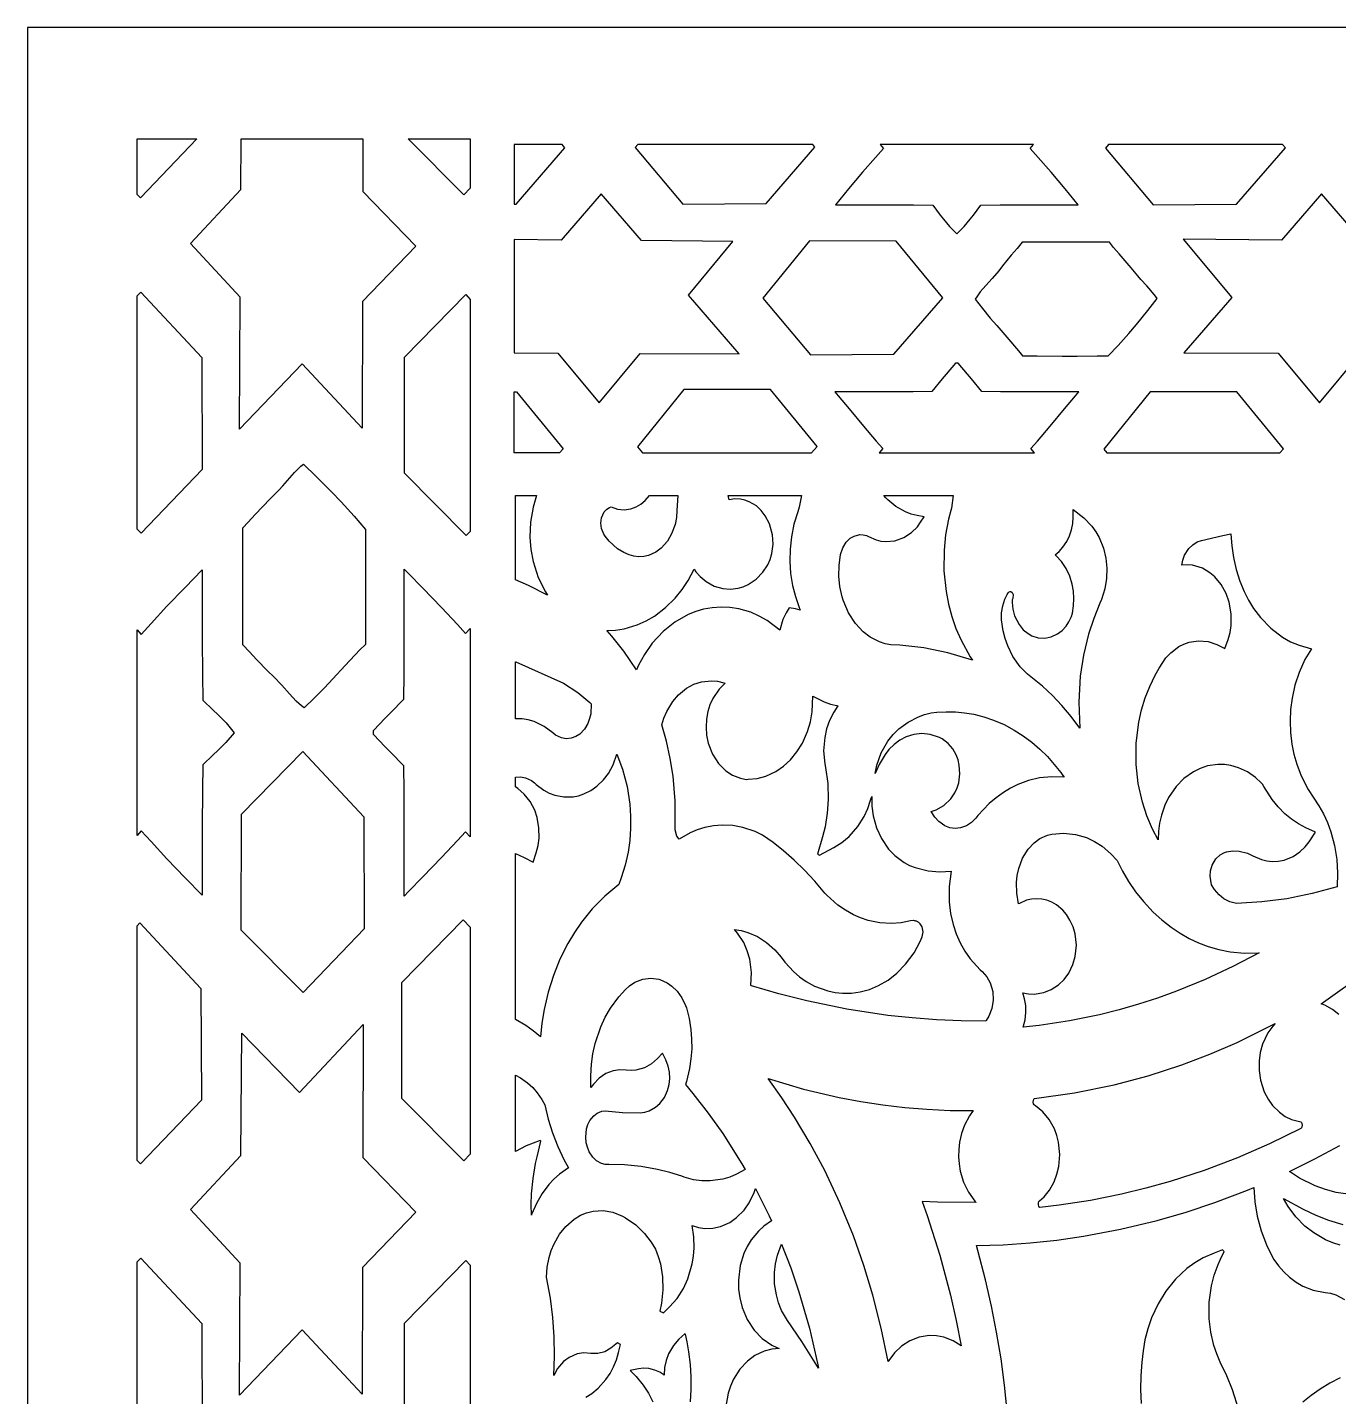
# Model space of a CAD drawing. Extents: x -629 to 1, y 0 to 2050.
# Drawn here: x -628.6 to -334.6, y 1743 to 2050 of the extents above; entities that cross this region are included whole.
import ezdxf

# ---------------------------------------------------------------- set-up
doc = ezdxf.new("R2010")
doc.units = 0
doc.layers.add('Default_Layer', color=1, linetype='CONTINUOUS')

msp = doc.modelspace()

# ---------------------------------------------------------------- linework, layer by layer
at = {"layer": 'Default_Layer'}
for points in [[(-628.58, 0), (1.42, 0), (1.42, 2050), (-628.58, 2050), (-628.58, 0)], [(-603.97, 2025), (-590.56, 2025), (-603.22, 2011.76), (-603.97, 2012.52), (-603.97, 2025)], [(-580.63, 2025), (-553.35, 2025), (-553.38, 2013.24), (-541.44, 2000.98), (-553.45, 1988.54), (-553.53, 1960.12), (-566.94, 1974.56), (-581.04, 1959.95), (-580.85, 1989.55), (-592, 2001.55), (-580.7, 2013.66), (-580.63, 2025)], [(-543.19, 2025), (-529.28, 2025), (-529.28, 2013.96), (-530.73, 2012.44), (-543.19, 2025)], [(-519.43, 2010.33), (-518.99, 2010.33), (-508.03, 2022.98), (-508.64, 2023.73), (-519.43, 2023.73), (-519.43, 2010.33)], [(-491.73, 2023.73), (-492.29, 2023.04), (-481.63, 2010.38), (-462.94, 2010.48), (-451.98, 2023.13), (-452.47, 2023.73), (-491.73, 2023.73)], [(-420.17, 2003.71), (-418.5, 2005.35), (-417.14, 2007), (-416.42, 2007.93), (-414.76, 2010.11), (-410.48, 2010.18), (-404.51, 2010.23), (-398.93, 2010.21), (-394.51, 2010.2), (-392.97, 2010.2), (-395.9, 2013.78), (-399.04, 2017.54), (-401.92, 2020.84), (-403.74, 2022.85), (-402.97, 2023.73), (-437.36, 2023.73), (-436.58, 2022.85), (-438.4, 2020.84), (-441.29, 2017.54), (-444.43, 2013.78), (-447.36, 2010.2), (-445.82, 2010.2), (-441.4, 2010.21), (-435.82, 2010.23), (-429.85, 2010.18), (-425.57, 2010.11), (-423.91, 2007.93), (-423.19, 2007), (-421.84, 2005.36), (-420.17, 2003.71)], [(-386.14, 2023.73), (-386.82, 2022.89), (-376.16, 2010.23), (-357.46, 2010.33), (-346.5, 2022.98), (-347.12, 2023.73), (-386.14, 2023.73)], [(-519.43, 1977.01), (-509.62, 1976.97), (-500.34, 1965.86), (-491.19, 1976.91), (-468.99, 1976.83), (-480.36, 1990), (-470.41, 2002.03), (-490.88, 2002.19), (-499.91, 2012.65), (-508.87, 2002.33), (-519.43, 2002.42), (-519.43, 1977.01)], [(-329.67, 1976.91), (-307.46, 1976.83), (-318.83, 1990), (-308.88, 2002.03), (-329.35, 2002.19), (-338.38, 2012.65), (-347.34, 2002.33), (-369.41, 2002.51), (-358.51, 1989.46), (-369.29, 1977.05), (-348.09, 1976.97), (-338.81, 1965.86), (-329.67, 1976.91)], [(-433.79, 2002.1), (-453.2, 2002.11), (-463.63, 1989.27), (-452.97, 1976.61), (-434.28, 1976.71), (-423.32, 1989.36), (-433.79, 2002.1)], [(-386.22, 1976.36), (-383.97, 1978.7), (-381.59, 1981.38), (-379.88, 1983.41), (-377.36, 1986.54), (-375.27, 1989.19), (-375.64, 1989.74), (-376.68, 1991.04), (-377.55, 1992.02), (-378.9, 1993.51), (-379.61, 1994.33), (-381.07, 1996.09), (-383.73, 1999.22), (-385.01, 2000.66), (-385.94, 2001.81), (-389.06, 2001.81), (-402.23, 2001.81), (-405.49, 2001.81), (-406.67, 2000.45), (-407.95, 1998.93), (-409.9, 1996.57), (-410.78, 1995.42), (-412.26, 1993.72), (-413.69, 1992.14), (-414.91, 1990.71), (-415.7, 1989.62), (-416.02, 1989.1), (-414.4, 1986.96), (-412.66, 1984.84), (-411.2, 1983.14), (-408.95, 1980.55), (-406.35, 1977.48), (-405.43, 1976.33), (-402.12, 1976.34), (-396.53, 1976.32), (-393.18, 1976.31), (-388.7, 1976.33), (-386.22, 1976.36)], [(-603.97, 1937.53), (-603.97, 1989.84), (-603.17, 1990.67), (-589.5, 1975.97), (-589.39, 1950.9), (-603.06, 1936.61), (-603.97, 1937.53)], [(-529.28, 1989.03), (-529.28, 1936.98), (-530.17, 1936.05), (-544.05, 1950.03), (-544.04, 1976.06), (-530.28, 1990.1), (-529.28, 1989.03)], [(-402.76, 1954.6), (-403.58, 1955.57), (-402.1, 1957.25), (-399.26, 1960.57), (-396.04, 1964.46), (-393.57, 1967.4), (-392.82, 1968.28), (-396.12, 1968.29), (-402.34, 1968.28), (-407.19, 1968.28), (-410.38, 1968.3), (-414.58, 1968.36), (-416.87, 1971.17), (-417.78, 1972.27), (-419.84, 1974.71), (-420.49, 1974.71), (-422.55, 1972.27), (-423.46, 1971.17), (-425.75, 1968.36), (-429.95, 1968.3), (-433.14, 1968.28), (-437.99, 1968.28), (-444.21, 1968.29), (-447.51, 1968.28), (-446.75, 1967.4), (-444.29, 1964.46), (-441.07, 1960.57), (-438.23, 1957.25), (-436.75, 1955.57), (-437.57, 1954.6), (-402.76, 1954.6)], [(-509.25, 1954.6), (-519.43, 1954.6), (-519.43, 1968.26), (-518.92, 1968.26), (-508.45, 1955.52), (-509.25, 1954.6)], [(-452.72, 1954.6), (-451.47, 1956.04), (-461.94, 1968.78), (-481.36, 1968.79), (-491.79, 1955.94), (-490.65, 1954.6), (-452.72, 1954.6)], [(-347.72, 1954.6), (-346.92, 1955.52), (-357.4, 1968.26), (-376.81, 1968.27), (-387.24, 1955.43), (-386.54, 1954.6), (-347.72, 1954.6)], [(-552.79, 1937.41), (-552.76, 1934.08), (-552.74, 1928.09), (-552.75, 1923.59), (-552.77, 1916.1), (-552.76, 1911.65), (-554, 1910.43), (-557.32, 1906.94), (-560.11, 1903.92), (-561.95, 1901.96), (-564.24, 1899.63), (-566.55, 1897.46), (-567.12, 1897.89), (-568.29, 1898.95), (-569.84, 1900.58), (-571.55, 1902.5), (-573.38, 1904.48), (-574.63, 1905.67), (-577.18, 1908.28), (-578.81, 1909.99), (-580.29, 1911.57), (-580.29, 1915.95), (-580.29, 1933.6), (-580.29, 1937.78), (-579.04, 1939.04), (-577.49, 1940.76), (-574.11, 1944.32), (-572.21, 1946.28), (-571.32, 1947.23), (-569.71, 1949.04), (-568.65, 1950.2), (-567.24, 1951.6), (-566.66, 1952.1), (-563.79, 1949.3), (-560.41, 1945.91), (-558.21, 1943.62), (-555.32, 1940.43), (-552.79, 1937.41)], [(-514.42, 1945.06), (-515.2, 1942.43), (-515.77, 1939.09), (-515.9, 1935.7), (-515.69, 1932.96), (-515.19, 1930.25), (-514.03, 1926.64), (-512.42, 1923.43), (-511.96, 1922.71), (-516.24, 1924.91), (-519.16, 1926.17), (-519.16, 1945.06), (-514.42, 1945.06)], [(-482.75, 1945.06), (-482.97, 1941.7), (-483.06, 1940.11), (-483.36, 1938.54), (-484.12, 1936.42), (-485.07, 1934.81), (-486.5, 1933.21), (-487.68, 1932.35), (-489.29, 1931.62), (-490.36, 1931.38), (-491.46, 1931.31), (-492.63, 1931.45), (-493.65, 1931.73), (-494.86, 1932.24), (-496.22, 1933.07), (-498.14, 1934.82), (-499.04, 1935.96), (-499.34, 1936.41), (-499.87, 1937.62), (-500.02, 1938.84), (-499.85, 1940.06), (-499.25, 1941.36), (-498.65, 1942.01), (-498.06, 1942.39), (-497.68, 1942.53), (-496.22, 1942.02), (-494.74, 1941.86), (-493.26, 1942.06), (-492.06, 1942.49), (-491.02, 1943.1), (-490.07, 1943.9), (-489.1, 1945.06), (-482.75, 1945.06)], [(-455.03, 1945.06), (-455.49, 1942.43), (-455.82, 1941.42), (-456.69, 1938.62), (-457.27, 1935.75), (-457.56, 1933.04), (-457.61, 1930.31), (-457.43, 1927.6), (-457, 1924.9), (-456.37, 1922.39), (-455.51, 1919.94), (-455.28, 1919.36), (-456.36, 1919.63), (-457.75, 1919.9), (-458.45, 1918.74), (-459.17, 1917.25), (-459.82, 1914.84), (-462.67, 1917.01), (-464.47, 1918.03), (-466.39, 1918.86), (-469.08, 1919.64), (-471.04, 1919.94), (-473.02, 1920.02), (-475, 1919.89), (-476.95, 1919.54), (-478.71, 1919.03), (-480.41, 1918.35), (-483.41, 1916.66), (-486.01, 1914.59), (-488.47, 1911.92), (-490.23, 1909.38), (-491.53, 1906.98), (-491.98, 1906), (-494.8, 1910.18), (-497.52, 1913.51), (-498.59, 1914.68), (-498.68, 1914.77), (-498.64, 1914.77), (-496.68, 1914.87), (-494.75, 1915.18), (-491.84, 1916.04), (-489.84, 1916.93), (-487.97, 1918.02), (-485.46, 1919.93), (-483.32, 1922.06), (-481.78, 1923.97), (-480.44, 1926.01), (-479.1, 1928.54), (-478.68, 1927.97), (-477.7, 1926.87), (-476.38, 1925.77), (-474.56, 1924.76), (-472.61, 1924.19), (-470.9, 1924.06), (-469.2, 1924.27), (-468.05, 1924.6), (-466.97, 1925.08), (-465.18, 1926.27), (-463.65, 1927.83), (-462.52, 1929.49), (-462, 1930.74), (-461.64, 1932.04), (-461.38, 1934.15), (-461.51, 1936.26), (-462.17, 1938.69), (-463.11, 1940.51), (-464.03, 1941.71), (-465.11, 1942.7), (-466.71, 1943.66), (-467.69, 1944.02), (-468.71, 1944.23), (-469.98, 1944.28), (-471.25, 1944.1), (-471.42, 1945.06), (-455.03, 1945.06)], [(-421, 1945.06), (-421.39, 1942.2), (-421.52, 1941.68), (-422.03, 1939.71), (-422.67, 1936.27), (-423.02, 1932.8), (-423.06, 1928.15), (-422.58, 1923.52), (-422.04, 1920.72), (-421.31, 1917.96), (-420.37, 1915.25), (-419.23, 1912.62), (-417.14, 1908.89), (-416.64, 1908.13), (-422.2, 1909.8), (-427.53, 1910.88), (-432.94, 1911.48), (-434.94, 1911.58), (-436.24, 1911.82), (-437.5, 1912.22), (-439.57, 1913.26), (-441.18, 1914.49), (-442.91, 1916.32), (-444.47, 1918.71), (-445.67, 1921.55), (-445.9, 1922.32), (-446.37, 1924.63), (-446.59, 1926.98), (-446.56, 1929.39), (-446.26, 1931.79), (-445.75, 1933.31), (-444.97, 1934.56), (-444.05, 1935.45), (-443.17, 1935.97), (-441.91, 1936.29), (-441.16, 1936.26), (-440.43, 1936.08), (-439.97, 1935.89), (-438.27, 1935.12), (-437.18, 1934.84), (-436.06, 1934.72), (-434.06, 1934.9), (-432.03, 1935.62), (-430.3, 1936.75), (-429.01, 1938.04), (-428.28, 1939.04), (-427.51, 1940.24), (-429.03, 1940.53), (-430.39, 1940.88), (-431.7, 1941.38), (-433.88, 1942.62), (-435.65, 1944.06), (-436.1, 1944.5), (-436.51, 1945.06), (-421, 1945.06)], [(-394.05, 1941.89), (-391.72, 1940.01), (-389.92, 1938.19), (-389.01, 1936.94), (-388.26, 1935.6), (-387.31, 1933.24), (-386.77, 1931.03), (-386.54, 1928.78), (-386.6, 1926.46), (-386.97, 1924.16), (-387.72, 1921.76), (-388.07, 1920.94), (-389.47, 1917.5), (-390.62, 1913.99), (-391.76, 1909.28), (-392.49, 1904.51), (-392.81, 1898.69), (-392.55, 1892.87), (-394.5, 1895.48), (-396.61, 1897.98), (-398.72, 1900.21), (-400.98, 1902.32), (-404.33, 1905.02), (-405.93, 1906.62), (-407.6, 1908.98), (-408.75, 1911.31), (-409.34, 1912.99), (-409.78, 1914.72), (-410.12, 1917.17), (-410.12, 1918.74), (-409.88, 1920.3), (-409.39, 1921.81), (-408.86, 1922.88), (-408.62, 1923.25), (-408.42, 1923.46), (-408.2, 1923.54), (-408.02, 1923.5), (-407.79, 1923.3), (-407.57, 1922.84), (-407.64, 1921.99), (-407.78, 1921.64), (-407.77, 1921.07), (-407.61, 1919.54), (-407.21, 1918.05), (-406.21, 1916.1), (-405.28, 1914.97), (-404.2, 1914.1), (-403.32, 1913.62), (-401.93, 1913.17), (-400.47, 1913.08), (-399.02, 1913.34), (-397.56, 1914.01), (-396.56, 1914.77), (-395.65, 1915.77), (-395.03, 1916.71), (-394.45, 1917.96), (-394.22, 1918.66), (-393.97, 1920.29), (-393.9, 1921.94), (-394.01, 1923.58), (-394.31, 1925.2), (-394.86, 1926.96), (-395.65, 1928.65), (-396.7, 1930.24), (-397.87, 1931.52), (-398.13, 1931.76), (-397.25, 1932.48), (-396.37, 1933.44), (-395.51, 1934.73), (-394.89, 1936.02), (-394.45, 1937.36), (-394.17, 1938.76), (-394.07, 1940.17), (-394.05, 1941.89)], [(-358.69, 1936.44), (-358.69, 1936.36), (-358.51, 1933.74), (-358.13, 1931.13), (-357.52, 1928.46), (-356.7, 1925.84), (-355.76, 1923.51), (-354.77, 1921.56), (-353.63, 1919.7), (-352.11, 1917.68), (-349.79, 1915.29), (-347.15, 1913.3), (-345.34, 1912.28), (-343.43, 1911.46), (-340.65, 1910.69), (-342.1, 1908.27), (-343.41, 1905.39), (-344.35, 1902.55), (-345, 1899.65), (-345.33, 1897.07), (-345.45, 1894.47), (-345.36, 1891.88), (-345.05, 1889.3), (-344.59, 1887.05), (-343.96, 1884.83), (-342.96, 1882.2), (-341.37, 1879.12), (-340.1, 1877.2), (-338.96, 1875.49), (-337.96, 1873.7), (-337.04, 1871.71), (-336.28, 1869.66), (-335.46, 1866.58), (-334.96, 1863.44), (-334.79, 1860.4), (-334.91, 1857.35), (-340.5, 1855.82), (-346.2, 1854.66), (-351.8, 1853.92), (-357.44, 1853.55), (-358.97, 1853.93), (-360.26, 1854.6), (-361.37, 1855.49), (-362.41, 1856.7), (-363.07, 1857.76), (-363.36, 1859.69), (-363.25, 1860.94), (-362.9, 1862.15), (-362.11, 1863.56), (-361.12, 1864.51), (-360.11, 1865.02), (-359.72, 1865.13), (-358.29, 1865.38), (-356.85, 1865.35), (-354.98, 1864.86), (-353.8, 1864.28), (-351.87, 1863.41), (-350.67, 1863.11), (-349.43, 1862.99), (-348.09, 1863.05), (-346.78, 1863.31), (-344.78, 1864.12), (-343.22, 1865.18), (-342.05, 1866.31), (-341.16, 1867.43), (-339.71, 1869.54), (-341.93, 1870.56), (-343.58, 1871.44), (-345.11, 1872.47), (-346.64, 1873.72), (-348.14, 1875.24), (-349.49, 1876.88), (-351.34, 1879.8), (-351.61, 1880.3), (-351.89, 1880.61), (-353.17, 1881.81), (-355.01, 1883.09), (-356.98, 1884.03), (-358.76, 1884.53), (-360.18, 1884.73), (-361.62, 1884.76), (-363.96, 1884.41), (-365.59, 1883.88), (-367.13, 1883.13), (-369.24, 1881.62), (-371, 1879.82), (-372.68, 1877.35), (-373.53, 1875.59), (-374.29, 1873.39), (-374.7, 1871.62), (-374.94, 1869.83), (-375.02, 1867.86), (-376.3, 1870.25), (-377.57, 1873.22), (-378.57, 1876.27), (-379.5, 1880.47), (-379.96, 1884.74), (-379.94, 1889.52), (-379.35, 1894.27), (-378.74, 1896.99), (-377.93, 1899.66), (-376.92, 1902.26), (-375.7, 1904.78), (-374.81, 1906.35), (-373.31, 1908.62), (-372.19, 1909.8), (-370.36, 1911.17), (-369.25, 1911.74), (-368.07, 1912.16), (-365.96, 1912.48), (-363.83, 1912.29), (-361.85, 1911.62), (-360.05, 1910.77), (-359.34, 1912.79), (-358.91, 1914.33), (-358.65, 1915.9), (-358.62, 1918.54), (-359.07, 1921.13), (-359.74, 1923.06), (-360.89, 1925.12), (-362.35, 1926.85), (-363.43, 1927.75), (-365.11, 1928.73), (-367.29, 1929.4), (-368.52, 1929.51), (-369.75, 1929.45), (-369.49, 1930.58), (-369.08, 1931.67), (-368.13, 1933.16), (-367.25, 1934.02), (-366.26, 1934.65), (-365.32, 1934.99), (-360.53, 1936.07), (-358.69, 1936.44)], [(-582.24, 1891.85), (-584.08, 1889.68), (-585.89, 1887.85), (-586.9, 1886.89), (-589.26, 1884.66), (-589.34, 1878.92), (-589.38, 1870.91), (-589.37, 1863.44), (-589.36, 1857.51), (-589.36, 1855.44), (-593.23, 1859.37), (-597.28, 1863.58), (-600.85, 1867.45), (-603.03, 1869.89), (-603.97, 1868.85), (-603.97, 1914.96), (-603.03, 1913.92), (-600.85, 1916.36), (-597.28, 1920.23), (-593.23, 1924.44), (-589.36, 1928.36), (-589.36, 1926.29), (-589.37, 1920.37), (-589.38, 1912.89), (-589.34, 1904.88), (-589.26, 1899.15), (-586.9, 1896.92), (-585.89, 1895.96), (-584.04, 1894.07), (-582.24, 1891.85)], [(-529.28, 1915.24), (-529.28, 1868.56), (-530.33, 1869.67), (-532.14, 1867.68), (-535.73, 1863.88), (-539.93, 1859.56), (-543.11, 1856.25), (-544.06, 1855.24), (-544.07, 1859.67), (-544.06, 1868.01), (-544.06, 1874.51), (-544.09, 1878.79), (-544.15, 1884.41), (-547.18, 1887.48), (-548.37, 1888.71), (-551, 1891.47), (-551, 1892.34), (-548.37, 1895.1), (-547.18, 1896.32), (-544.15, 1899.4), (-544.09, 1905.02), (-544.06, 1909.3), (-544.06, 1915.8), (-544.07, 1924.14), (-544.06, 1928.57), (-543.11, 1927.55), (-539.93, 1924.24), (-535.73, 1919.93), (-532.14, 1916.13), (-530.33, 1914.14), (-529.28, 1915.24)], [(-502.16, 1898.35), (-502.24, 1896.13), (-502.5, 1895.02), (-502.91, 1893.95), (-503.66, 1892.69), (-504.73, 1891.58), (-505.58, 1891.03), (-506.66, 1890.63), (-507.75, 1890.53), (-508.83, 1890.7), (-510.13, 1891.32), (-510.78, 1891.83), (-512.69, 1893.27), (-514.95, 1894.37), (-516.27, 1894.75), (-517.63, 1894.97), (-519.16, 1895.01), (-519.16, 1907.77), (-519.07, 1907.73), (-508.34, 1902.95), (-505.15, 1900.92), (-502.49, 1898.67), (-502.16, 1898.35)], [(-482.98, 1868.68), (-483.33, 1870.12), (-483.34, 1871.02), (-483.33, 1876.59), (-483.79, 1882.14), (-484.41, 1886.07), (-485.28, 1889.97), (-486.33, 1893.6), (-485.85, 1895.15), (-485.2, 1896.66), (-483.88, 1898.84), (-482.6, 1900.34), (-480.78, 1901.84), (-479.14, 1902.73), (-477.45, 1903.29), (-475.21, 1903.53), (-473.8, 1903.4), (-472.43, 1903.06), (-472.15, 1902.97), (-473.49, 1901.63), (-474.9, 1899.52), (-475.53, 1898.12), (-475.99, 1896.66), (-476.31, 1894.91), (-476.41, 1893.14), (-476.28, 1891.32), (-475.92, 1889.53), (-474.96, 1887.05), (-473.61, 1884.97), (-471.97, 1883.34), (-470.44, 1882.35), (-468.71, 1881.68), (-467.72, 1881.47), (-467.26, 1881.41), (-466.94, 1881.42), (-464.95, 1881.62), (-463.03, 1882.13), (-460.78, 1883.17), (-459.04, 1884.36), (-457.45, 1885.82), (-456.01, 1887.56), (-454.79, 1889.51), (-453.62, 1892.16), (-452.98, 1894.33), (-452.58, 1896.54), (-452.44, 1900.09), (-449.93, 1898.77), (-448.53, 1898.28), (-447.07, 1897.94), (-446.82, 1897.9), (-447.76, 1896.5), (-448.69, 1894.63), (-449.36, 1892.72), (-449.8, 1890.76), (-450.03, 1887.84), (-449.78, 1884.91), (-449.61, 1884.05), (-449.12, 1880.49), (-449.01, 1876.9), (-449.22, 1873.83), (-449.7, 1870.79), (-450.27, 1868.49), (-451.38, 1864.67), (-450.98, 1864.38), (-447.71, 1866.1), (-445.94, 1867.22), (-444.31, 1868.61), (-442.38, 1870.86), (-440.98, 1873.12), (-440.15, 1874.9), (-439.5, 1876.75), (-439.26, 1877.6), (-439.22, 1875.39), (-438.92, 1873.2), (-438.18, 1870.54), (-437.08, 1868.13), (-435.48, 1865.77), (-434.09, 1864.31), (-431.99, 1862.74), (-430.8, 1862.12), (-429.54, 1861.63), (-426.57, 1860.9), (-424.01, 1860.68), (-421.45, 1860.82), (-421.9, 1857.39), (-421.89, 1853.94), (-421.58, 1851.37), (-421, 1848.84), (-420.31, 1846.77), (-419.43, 1844.76), (-418.39, 1842.9), (-417.16, 1841.15), (-414.93, 1838.73), (-414.47, 1838.33), (-413.44, 1837.16), (-412.7, 1835.83), (-412.12, 1833.82), (-412.01, 1831.91), (-412.32, 1830.02), (-413, 1828.29), (-413.6, 1827.37), (-413.7, 1827.23), (-419.21, 1827.28), (-424.71, 1827.51), (-430.2, 1827.92), (-435.67, 1828.5), (-444.8, 1829.88), (-453.83, 1831.74), (-460.07, 1833.33), (-466.24, 1835.14), (-466.34, 1835.17), (-466.21, 1838.14), (-466.61, 1841.09), (-467.16, 1842.98), (-467.96, 1844.8), (-469.33, 1846.94), (-470.03, 1847.77), (-468.51, 1847.52), (-467.04, 1847.1), (-464.9, 1846.16), (-462.84, 1844.83), (-460.96, 1843.17), (-459.54, 1841.53), (-458.77, 1840.46), (-456.75, 1838.28), (-455.41, 1837.14), (-453.97, 1836.12), (-452.07, 1835.06), (-449.1, 1833.97), (-447.47, 1833.63), (-445.8, 1833.46), (-443.81, 1833.48), (-441.83, 1833.76), (-439.74, 1834.33), (-437.72, 1835.17), (-435.6, 1836.41), (-433.65, 1837.93), (-431.65, 1839.96), (-429.75, 1842.55), (-428.37, 1845.06), (-427.93, 1846.07), (-427.71, 1847.2), (-427.95, 1848.32), (-428.39, 1849.01), (-428.48, 1849.11), (-428.59, 1849.21), (-428.7, 1849.3), (-428.81, 1849.39), (-428.94, 1849.46), (-429.06, 1849.53), (-429.2, 1849.59), (-429.34, 1849.65), (-429.48, 1849.69), (-429.63, 1849.72), (-429.78, 1849.75), (-429.92, 1849.76), (-430.54, 1849.7), (-432.64, 1849.28), (-434.78, 1849.11), (-437.45, 1849.26), (-440.07, 1849.79), (-441.74, 1850.35), (-443.35, 1851.06), (-445.15, 1852.05), (-446.82, 1853.21), (-449.34, 1855.46), (-449.8, 1855.93), (-451.98, 1858.56), (-454.31, 1861.07), (-456.61, 1863.3), (-459.02, 1865.41), (-461.33, 1867.22), (-463.74, 1868.92), (-465.4, 1869.73), (-468.13, 1870.65), (-470.42, 1871.06), (-472.75, 1871.16), (-474.73, 1871), (-476.67, 1870.62), (-478.36, 1870.1), (-479.99, 1869.42), (-482.41, 1868.04), (-482.98, 1868.68)], [(-438.45, 1882.71), (-438.13, 1884.59), (-437.12, 1887.37), (-435.62, 1889.99), (-434.46, 1891.45), (-433.17, 1892.71), (-431.08, 1894.26), (-428.76, 1895.45), (-427.38, 1895.94), (-425.95, 1896.29), (-424.67, 1896.46), (-422.59, 1896.58), (-420.5, 1896.55), (-418.42, 1896.36), (-416.37, 1896.01), (-414.12, 1895.45), (-411.93, 1894.71), (-409.55, 1893.69), (-407.28, 1892.47), (-405.28, 1891.19), (-403.38, 1889.77), (-401.55, 1888.2), (-399.84, 1886.51), (-396.85, 1882.96), (-396.37, 1882.29), (-396.11, 1881.92), (-398.89, 1882.01), (-401.65, 1881.72), (-404.12, 1881.12), (-406.48, 1880.25), (-408.15, 1879.43), (-409.73, 1878.48), (-411.38, 1877.3), (-412.9, 1876), (-415.44, 1873.3), (-415.9, 1872.73), (-416.86, 1871.76), (-418.03, 1870.99), (-419.36, 1870.53), (-420.53, 1870.42), (-421.7, 1870.58), (-422.86, 1871.02), (-424.21, 1871.96), (-425.09, 1872.92), (-425.9, 1874.2), (-424.78, 1874.57), (-423.09, 1875.53), (-421.48, 1877.06), (-420.6, 1878.39), (-420.1, 1879.49), (-419.75, 1880.64), (-419.49, 1882.62), (-419.63, 1884.6), (-419.9, 1885.76), (-420.32, 1886.89), (-421.07, 1888.24), (-422.11, 1889.47), (-423.43, 1890.46), (-424.05, 1890.79), (-426.15, 1891.49), (-427.99, 1891.67), (-429.83, 1891.47), (-431.52, 1890.94), (-432.92, 1890.21), (-434.23, 1889.25), (-435.4, 1888.07), (-436.21, 1887.02), (-437.55, 1884.72), (-438.45, 1882.71)], [(-580.6, 1873.64), (-566.84, 1887.68), (-553.17, 1872.98), (-553.06, 1847.92), (-566.74, 1833.62), (-580.61, 1847.61), (-580.6, 1873.64)], [(-496.41, 1887.05), (-496.4, 1887.03), (-495.13, 1883.69), (-494.1, 1879.8), (-493.49, 1875.83), (-493.31, 1873.14), (-493.32, 1870.44), (-493.51, 1867.74), (-493.9, 1865.07), (-494.53, 1862.17), (-495.4, 1859.32), (-495.96, 1857.83), (-499.07, 1855.26), (-501.9, 1852.38), (-504.31, 1849.4), (-505.92, 1847.05), (-507.38, 1844.61), (-509.16, 1841.07), (-510.63, 1837.42), (-511.82, 1833.67), (-512.71, 1829.85), (-513.22, 1826.77), (-513.54, 1823.67), (-515.14, 1825), (-516.84, 1826.21), (-519.16, 1827.56), (-519.16, 1864.77), (-517.16, 1863.86), (-515.19, 1862.85), (-514.49, 1864.94), (-514.06, 1866.57), (-513.84, 1868.24), (-513.86, 1870.56), (-514.27, 1872.86), (-514.82, 1874.47), (-515.84, 1876.43), (-517.17, 1878.12), (-518.58, 1879.34), (-519.16, 1879.73), (-519.16, 1881.87), (-518.01, 1881.95), (-516.88, 1881.76), (-515.57, 1881.17), (-514.87, 1880.66), (-514.47, 1880.29), (-512.75, 1878.99), (-511.56, 1878.35), (-510.29, 1877.87), (-508.27, 1877.48), (-506.2, 1877.52), (-504.97, 1877.75), (-503.78, 1878.14), (-502.27, 1878.88), (-500.87, 1879.86), (-499.42, 1881.28), (-498.31, 1882.74), (-497.26, 1884.67), (-496.41, 1887.05)], [(-352.36, 1842.53), (-358.29, 1839.42), (-364.51, 1836.51), (-370.89, 1833.91), (-375.14, 1832.38), (-379.44, 1830.99), (-383.79, 1829.74), (-388.19, 1828.64), (-394.9, 1827.26), (-401.69, 1826.23), (-405.28, 1825.84), (-404.86, 1827.47), (-404.68, 1829.14), (-404.73, 1830.7), (-405, 1832.24), (-405.4, 1833.54), (-404.13, 1833.31), (-402.83, 1833.27), (-400.68, 1833.62), (-399.02, 1834.28), (-397.4, 1835.34), (-396.1, 1836.56), (-395.06, 1837.96), (-394.12, 1839.88), (-393.6, 1841.69), (-393.36, 1844.23), (-393.63, 1846.77), (-394.1, 1848.36), (-394.8, 1849.88), (-395.61, 1851.14), (-396.41, 1852.07), (-397.83, 1853.26), (-398.87, 1853.85), (-399.98, 1854.29), (-401.11, 1854.55), (-402.26, 1854.64), (-403.41, 1854.55), (-404.53, 1854.3), (-406.12, 1853.61), (-406.36, 1853.47), (-406.72, 1855.88), (-406.76, 1858.31), (-406.61, 1859.89), (-406.27, 1861.46), (-405.42, 1863.74), (-404.18, 1865.74), (-402.86, 1867.15), (-401.53, 1868.13), (-399.82, 1868.91), (-398.88, 1869.14), (-396.23, 1869.36), (-393.58, 1869.08), (-391.1, 1868.35), (-389.32, 1867.51), (-387.6, 1866.41), (-385.63, 1864.75), (-384.19, 1863.19), (-382.99, 1860.82), (-381.64, 1858.53), (-380.07, 1856.23), (-378.33, 1854.03), (-376.11, 1851.65), (-374.18, 1849.89), (-372.11, 1848.26), (-370.12, 1846.94), (-368.04, 1845.75), (-365.97, 1844.78), (-363.83, 1843.96), (-361.39, 1843.25), (-358.9, 1842.76), (-355.64, 1842.45), (-352.36, 1842.53)], [(-603.97, 1795.95), (-603.97, 1848.59), (-603.33, 1849.25), (-589.66, 1834.56), (-589.55, 1809.49), (-603.22, 1795.2), (-603.97, 1795.95)], [(-529.28, 1848.26), (-529.28, 1797.4), (-530.73, 1795.88), (-544.61, 1809.86), (-544.6, 1835.89), (-530.83, 1849.93), (-529.28, 1848.26)], [(-486.74, 1836.52), (-485.15, 1835.8), (-484.08, 1835.06), (-482.91, 1833.92), (-481.83, 1832.42), (-480.98, 1830.69), (-480.79, 1830.2), (-480.19, 1827.79), (-479.8, 1825.35), (-479.63, 1823.16), (-479.62, 1820.96), (-479.78, 1818.77), (-480.1, 1816.6), (-480.81, 1813.67), (-481.02, 1812.97), (-479.35, 1810.97), (-475.91, 1806.55), (-472.67, 1801.99), (-468.38, 1795.21), (-467.64, 1793.93), (-469.56, 1792.87), (-471.07, 1792.25), (-472.64, 1791.78), (-475.47, 1791.37), (-477.35, 1791.39), (-479.21, 1791.65), (-481.31, 1792.23), (-481.86, 1792.43), (-484.55, 1793.28), (-487.31, 1793.97), (-490.97, 1794.63), (-494.68, 1795), (-498.21, 1795.07), (-499.04, 1795.09), (-499.83, 1795.29), (-500.94, 1795.9), (-501.79, 1796.7), (-502.59, 1797.91), (-503.01, 1798.92), (-503.26, 1799.96), (-503.38, 1801.21), (-503.2, 1803.06), (-502.9, 1804), (-502.45, 1804.9), (-501.59, 1806), (-500.79, 1806.61), (-499.78, 1807.02), (-499.02, 1807.12), (-495.11, 1806.69), (-491.18, 1806.64), (-490.16, 1806.77), (-489.19, 1807.06), (-487.7, 1807.89), (-486.74, 1808.75), (-485.73, 1810.12), (-485.04, 1811.62), (-484.68, 1812.97), (-484.54, 1814.35), (-484.6, 1815.76), (-484.87, 1817.14), (-485.4, 1818.55), (-486.14, 1820.06), (-487.27, 1818.83), (-488.64, 1817.62), (-490.17, 1816.74), (-492.16, 1816.18), (-493.22, 1816.12), (-494.28, 1816.21), (-495.74, 1816.3), (-497.2, 1816.09), (-498.9, 1815.44), (-500.36, 1814.45), (-501.67, 1813.07), (-502.2, 1812.31), (-502.25, 1814.95), (-502.08, 1817.58), (-501.75, 1819.9), (-501.24, 1822.2), (-499.98, 1825.94), (-498.99, 1828.07), (-497.81, 1830.11), (-495.98, 1832.62), (-495.15, 1833.56), (-494.54, 1834.26), (-493.59, 1835.14), (-492.35, 1835.95), (-490.6, 1836.64), (-488.79, 1836.85), (-486.99, 1836.59), (-486.74, 1836.52)], [(-348.78, 1826.65), (-349.29, 1826.09), (-350.41, 1824.55), (-351.61, 1822.01), (-352.13, 1820.17), (-352.39, 1818.28), (-352.4, 1816.13), (-352.1, 1813.99), (-351.25, 1811.36), (-350.39, 1809.7), (-349.39, 1808.31), (-347.84, 1806.78), (-346.52, 1805.86), (-345.09, 1805.17), (-343.96, 1804.82), (-343.06, 1804.65), (-343, 1804.62), (-342.89, 1804.51), (-342.77, 1804.29), (-342.71, 1803.88), (-342.78, 1803.49), (-342.9, 1803.27), (-342.98, 1803.18), (-343.03, 1803.16), (-350.05, 1799.71), (-357.24, 1796.59), (-364.69, 1793.75), (-372.3, 1791.28), (-377.75, 1789.75), (-383.26, 1788.41), (-390.2, 1787.02), (-397.2, 1785.94), (-401.56, 1785.42), (-401.58, 1785.43), (-401.67, 1785.51), (-401.8, 1785.7), (-401.88, 1786), (-401.85, 1786.49), (-401.75, 1786.74), (-401.62, 1786.89), (-400.62, 1787.83), (-399.41, 1789.33), (-398.36, 1791.21), (-397.72, 1792.87), (-397.3, 1794.6), (-397.07, 1797.32), (-397.34, 1800.05), (-397.72, 1801.56), (-398.26, 1803.03), (-399.44, 1805.15), (-400.88, 1806.88), (-402.54, 1808.23), (-402.75, 1808.36), (-402.86, 1808.46), (-402.98, 1808.67), (-403.06, 1809.04), (-403.01, 1809.45), (-402.9, 1809.69), (-402.79, 1809.81), (-402.75, 1809.84), (-402.72, 1809.85), (-393.75, 1811.1), (-384.9, 1812.91), (-377.24, 1814.95), (-369.72, 1817.39), (-363.44, 1819.78), (-357.29, 1822.43), (-348.78, 1826.65)], [(-553.38, 1796.67), (-541.44, 1784.41), (-553.45, 1771.97), (-553.53, 1743.55), (-566.94, 1757.99), (-581.04, 1743.38), (-580.85, 1772.98), (-592, 1784.99), (-580.7, 1797.09), (-580.52, 1824.54), (-567.53, 1811.2), (-553.3, 1826.44), (-553.38, 1796.67)], [(-519.16, 1815.1), (-517.97, 1814.47), (-516.43, 1813.38), (-515.27, 1812.31), (-514.24, 1811.12), (-513.23, 1809.66), (-512.54, 1808.42), (-511.77, 1805.25), (-510.8, 1802.13), (-509.65, 1799.13), (-508.3, 1796.21), (-507.28, 1794.29), (-509.27, 1792.89), (-510.53, 1791.77), (-511.66, 1790.55), (-513.17, 1788.55), (-514.38, 1786.45), (-515.51, 1783.84), (-515.54, 1783.73), (-515.64, 1786.12), (-515.56, 1788.5), (-515.2, 1791.9), (-514.62, 1795.27), (-514.28, 1796.8), (-513.43, 1800.3), (-513.58, 1800.42), (-516.71, 1799.22), (-519.16, 1798), (-519.16, 1815.1)], [(-416.5, 1807.15), (-417.31, 1806.01), (-418.41, 1803.92), (-419.09, 1802.03), (-419.54, 1800.07), (-419.73, 1798.45), (-419.77, 1796.81), (-419.66, 1795.18), (-419.39, 1793.56), (-418.65, 1791.11), (-417.57, 1788.85), (-416.15, 1786.86), (-415.84, 1786.51), (-424.53, 1786.64), (-427.95, 1786.8), (-426.83, 1783.61), (-423.98, 1774.75), (-421.59, 1765.76), (-420.32, 1760.09), (-419.23, 1754.38), (-420.97, 1755.51), (-423.1, 1756.36), (-424.73, 1756.68), (-426.38, 1756.73), (-428.58, 1756.38), (-430.68, 1755.55), (-432.6, 1754.3), (-434.14, 1752.84), (-435.42, 1751.14), (-435.59, 1750.88), (-437.12, 1758.35), (-439, 1765.75), (-441.03, 1772.45), (-443.36, 1779.07), (-446.38, 1786.46), (-449.79, 1793.7), (-453.02, 1799.76), (-456.56, 1805.68), (-459.43, 1810.04), (-462.47, 1814.31), (-454.58, 1811.98), (-446.55, 1810.09), (-441.67, 1809.17), (-436.76, 1808.42), (-431.82, 1807.84), (-426.86, 1807.44), (-421.68, 1807.2), (-416.5, 1807.15)], [(-459.48, 1777.22), (-457.42, 1771.9), (-455.58, 1766.5), (-453.23, 1758.37), (-451.34, 1750.14), (-451.19, 1749.4), (-454.9, 1755.41), (-458.12, 1760.07), (-459.46, 1762.36), (-460.15, 1764.06), (-460.64, 1765.81), (-461.02, 1768.3), (-461.06, 1770.82), (-460.84, 1772.79), (-460.41, 1774.72), (-459.48, 1777.22)], [(-603.97, 1720.96), (-603.97, 1773.28), (-603.17, 1774.1), (-589.5, 1759.4), (-589.39, 1734.34), (-603.06, 1720.04), (-603.97, 1720.96)], [(-529.28, 1772.46), (-529.28, 1720.42), (-530.17, 1719.48), (-544.05, 1733.46), (-544.04, 1759.49), (-530.28, 1773.54), (-529.28, 1772.46)]]:
    msp.add_lwpolyline(points, close=True, dxfattribs=at)
for points in [[(-334.53, 1828.71), (-335.95, 1829.81), (-337.66, 1830.75), (-338.49, 1831.07), (-328.31, 1838.32)], [(-331.35, 1788.25), (-335.13, 1788.79), (-337.52, 1789.43), (-339.83, 1790.27), (-343.32, 1792.01), (-344.93, 1793.02), (-345.59, 1793.47), (-339.88, 1796.31), (-334.3, 1799.35)], [(-503.35, 1742.93), (-502.04, 1743.73), (-500.6, 1744.89), (-498.84, 1746.86), (-497.93, 1748.22), (-497.16, 1749.67), (-496.51, 1751.26), (-496.03, 1752.9), (-495.59, 1754.69), (-496.28, 1755.07), (-497.74, 1753.9), (-499.11, 1753.08), (-500.68, 1752.66), (-502.27, 1752.72), (-503.8, 1752.84), (-505.32, 1752.61), (-507.13, 1751.83), (-508.35, 1750.91), (-509.71, 1749.3), (-510.52, 1747.77), (-510.4, 1752.1), (-510.49, 1756.43), (-510.79, 1760.76), (-511.31, 1765.07), (-512.14, 1769.81), (-511.99, 1772.02), (-511.58, 1774.2), (-511.1, 1775.77), (-510.47, 1777.29), (-509.23, 1779.46), (-507.85, 1781.18), (-506.01, 1782.79), (-504.57, 1783.67), (-503.18, 1784.25), (-501.71, 1784.64), (-499.48, 1784.78), (-497.28, 1784.41), (-495.1, 1783.51), (-494.44, 1783.12), (-492.12, 1781.54), (-490.17, 1779.62), (-488.68, 1777.65), (-487.77, 1776.09), (-487.13, 1774.47), (-486.64, 1772.79), (-486.15, 1769.9), (-486.06, 1766.98), (-486.4, 1763.97), (-486.75, 1762.16), (-485.95, 1761.78), (-484.56, 1763.13), (-482.89, 1765.06), (-481.48, 1767.28), (-480.5, 1769.41), (-479.51, 1772.76), (-479.22, 1774.55), (-479.09, 1776.35), (-479.15, 1778.87), (-479.5, 1781.36), (-478.1, 1780.95), (-476.65, 1780.75), (-474.89, 1780.8), (-473.18, 1781.17), (-471.08, 1782.08), (-469.54, 1783.15), (-467.85, 1784.85), (-466.73, 1786.47), (-465.61, 1788.82), (-465.31, 1789.72), (-465.31, 1789.72), (-462.24, 1783.55), (-461.71, 1782.41), (-463.43, 1781.26), (-464.67, 1780.14), (-466.26, 1778.21), (-467.16, 1776.71), (-467.9, 1775.13), (-468.74, 1772.39), (-469.15, 1769.13), (-469.11, 1767.15), (-468.86, 1765.2), (-468.3, 1762.98), (-467.18, 1760.32), (-465.63, 1757.94), (-463.78, 1756.03), (-461.63, 1754.55), (-460.56, 1754.04), (-459.98, 1753.81), (-461.68, 1753.67), (-463.34, 1753.25), (-465.44, 1752.27), (-467.14, 1751.01), (-468.83, 1749.2), (-470.26, 1746.91), (-470.92, 1745.39), (-471.42, 1743.81), (-472.05, 1740.43)], [(-408.65, 1737.57), (-409.45, 1745.59), (-410.26, 1751.53), (-411.24, 1757.45), (-412.4, 1763.34), (-413.74, 1769.2), (-415.48, 1775.82), (-415.78, 1776.91), (-409.75, 1777.09), (-403.73, 1777.5), (-397.73, 1778.13), (-391.76, 1778.98), (-383.45, 1780.54), (-375.23, 1782.52), (-368.73, 1784.4), (-362.32, 1786.53), (-354.96, 1789.33), (-353.54, 1789.92), (-353.54, 1789.92), (-353.32, 1786.67), (-352.79, 1783.45), (-351.94, 1780.22), (-350.76, 1777.07), (-349.48, 1774.47), (-349.06, 1773.74), (-348.06, 1772.35), (-346.86, 1770.99), (-345.54, 1769.78), (-344.09, 1768.71), (-342.55, 1767.82), (-340.28, 1766.92), (-337.58, 1766.39), (-336.37, 1766.19), (-335.2, 1765.83), (-333.21, 1764.83)], [(-334.24, 1776.99), (-335.89, 1777.49), (-337.47, 1778.15), (-340.15, 1779.72), (-342.1, 1781.27), (-344.12, 1783.35), (-345.84, 1785.66), (-346.92, 1787.47), (-342.51, 1785.03), (-339.69, 1783.73), (-336.79, 1782.6), (-333.6, 1781.59)], [(-356.95, 1740.04), (-358.34, 1744.58), (-359.6, 1747.71), (-361.09, 1750.76), (-361.88, 1752.6), (-362.53, 1754.49), (-363.23, 1757.47), (-363.59, 1760.5), (-363.58, 1764.17), (-363.08, 1767.83), (-362.45, 1770.28), (-361.59, 1772.67), (-361.05, 1773.85), (-360.22, 1775.54), (-360.59, 1775.9), (-362.5, 1775.22), (-364.94, 1774.15), (-366.82, 1773.05), (-368.56, 1771.77), (-371.16, 1769.34), (-373.3, 1766.68), (-375.05, 1763.83), (-376.5, 1760.71), (-377.35, 1758.25), (-377.99, 1755.74), (-378.41, 1753.27), (-378.65, 1750.77), (-378.94, 1747.69), (-379.01, 1744.6), (-378.85, 1741.51)], [(-479.88, 1741.86), (-479.73, 1744.65), (-479.74, 1747.45), (-479.91, 1750.25), (-480.24, 1753.03), (-480.64, 1755.29), (-481, 1757.05), (-481.14, 1757.09), (-482.49, 1755.87), (-483.71, 1754.5), (-484.79, 1752.62), (-485.34, 1751.11), (-485.68, 1749.54), (-485.81, 1747.81), (-485.89, 1747.88), (-486.8, 1748.49), (-487.89, 1748.99), (-489.24, 1749.34), (-490.39, 1749.41), (-491.55, 1749.28), (-493.38, 1748.89), (-492.06, 1747.53), (-490.47, 1745.61), (-489.3, 1743.8), (-488.33, 1741.89)], [(-334.19, 1747.21), (-336.49, 1746.02), (-338.68, 1744.69), (-340.7, 1743.28), (-342.61, 1741.76)]]:
    msp.add_lwpolyline(points, dxfattribs=at)

doc.saveas('drawing.dxf')
